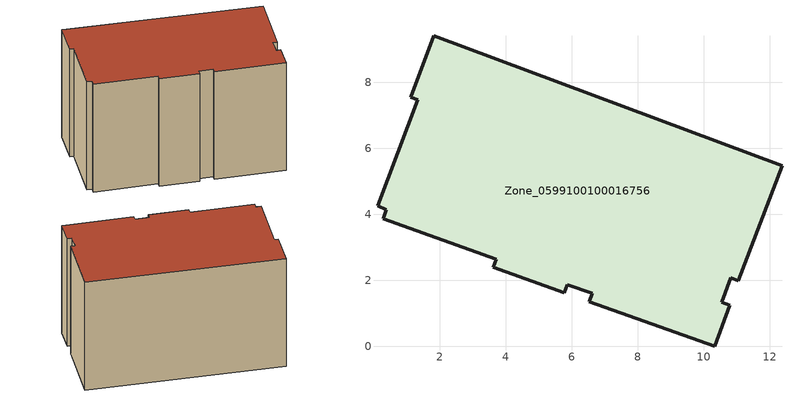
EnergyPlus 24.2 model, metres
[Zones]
Zone_0599100100016756
 floor ground (C_G): 12.37,5.47 11.04,1.99 10.81,2.08 10.54,1.34 10.78,1.25 10.33,0 6.53,1.36 6.61,1.6 5.86,1.87 5.77,1.63 3.62,2.4 3.71,2.63 0.28,3.86 0.38,4.14 0.11,4.25 1.32,7.47 1.11,7.55 1.81,9.41 z0
 wall outside (C_F): 1.11,7.55 1.32,7.47 0.11,4.25 0.38,4.14 0.28,3.86 3.71,2.63 3.62,2.4 5.77,1.63 5.86,1.87 6.61,1.6 6.53,1.36 10.33,0 10.78,1.25 10.54,1.34 10.81,2.08 11.04,1.99 12.37,5.47 1.81,9.41 1.11,7.55 z0:7.01
 roof outside (C_R): 0.28,3.86 3.71,2.63 3.62,2.4 5.77,1.63 5.86,1.87 6.61,1.6 6.53,1.36 10.33,0 10.78,1.25 10.54,1.34 10.81,2.08 11.04,1.99 12.37,5.47 1.81,9.41 1.11,7.55 1.32,7.47 0.11,4.25 0.38,4.14 z7.01
[BUILDING]
Pand.0599100100016756: North Axis=0; Terrain=City; Loads Convergence Tolerance Value=0.04; Temperature Convergence Tolerance Value=0.4; Solar Distribution=FullExterior; Maximum Number of Warmup Days=25; Minimum Number of Warmup Days=1
[Site:Location]
Rotterdam.The.Hague.AP_ZH_NLD Design_Conditions: Latitude=51.96; Longitude=4.45; Time Zone=1; Elevation=-4.5
[SITE:GROUNDTEMPERATURE:BUILDINGSURFACE]
18, 18, 18, 18, 18, 18, 18, 18, 18, 18, 18, 18
[MATERIAL] Thermal Absorptance=0.9; Solar Absorptance=0.7; Visible Absorptance=0.7
Name | Roughness | Thickness | Conductivity | Density | Specific Heat
G.D.2015-2018 | MediumSmooth | 0.15 | 0.0428571 | 540 | 1210
F.D.2015-2018 | Rough | 0.3 | 0.0666667 | 1920 | 840
R.D.2015-2018 | MediumRough | 0.2 | 0.0333333 | 1500 | 1000
[CONSTRUCTION]
C_G: G.D.2015-2018
C_F: F.D.2015-2018
C_R: R.D.2015-2018
[ZONE]
Zone_0599100100016756: Type=1; Multiplier=1; Ceiling Height=Autocalculate; Volume=Autocalculate; Floor Area=autocalculate; Part of Total Floor Area=Yes
[ZONEINFILTRATION:DESIGNFLOWRATE]
Infil_Zone_0599100100016756: Zone or ZoneList or Space or SpaceList=Zone_0599100100016756; Schedule=AlwaysOn; Design Flow Rate Calculation Method=Flow/Area; Flow Rate per Floor Area=0.0021; Constant Term Coefficient=1; Temperature Term Coefficient=0; Velocity Term Coefficient=0; Velocity Squared Term Coefficient=0
[HVACTEMPLATE:ZONE:IDEALLOADSAIRSYSTEM]
Zone_0599100100016756: Maximum Heating Supply Air Temperature=50; Minimum Cooling Supply Air Temperature=13; Maximum Heating Supply Air Humidity Ratio=0.0156; Minimum Cooling Supply Air Humidity Ratio=0.0077; Heating Limit=NoLimit; Cooling Limit=NoLimit; Dehumidification Control Type=ConstantSensibleHeatRatio; Cooling Sensible Heat Ratio=0.7; Dehumidification Setpoint=60; Humidification Control Type=None; Humidification Setpoint=30; Outdoor Air Method=None; Outdoor Air Flow Rate per Person=0.00944; Outdoor Air Flow Rate per Zone Floor Area=0; Outdoor Air Flow Rate per Zone=0; Demand Controlled Ventilation Type=None; Outdoor Air Economizer Type=NoEconomizer; Heat Recovery Type=None; Sensible Heat Recovery Effectiveness=0.7; Latent Heat Recovery Effectiveness=0.65
[ZONECONTROL:THERMOSTAT]
ThermostatControl_Zone_0599100100016756: Zone or ZoneList=Zone_0599100100016756; Control Type Schedule=DualSetpointControlType; Control 1=Thermostat_Zone_0599100100016756; Temperature Difference Between Cutout And Setpoint=0
[THERMOSTATSETPOINT:DUALSETPOINT]
Thermostat_Zone_0599100100016756: Heating Setpoint Temperature Schedule=HeatingSetpoint_Zone_0599100100016756; Cooling Setpoint Temperature Schedule=CoolingSetpoint_Zone_0599100100016756
[SCHEDULE:COMPACT]
HeatingSetpoint_Zone_0599100100016756: Through: 12/31, For: AllDays, Until: 24:00, 21
CoolingSetpoint_Zone_0599100100016756: Through: 12/31, For: AllDays, Until: 24:00, 24
DualSetpointControlType: Through: 12/31, For: AllDays, Until: 24:00, 4
AlwaysOn: Through: 12/31, For: AllDays, Until: 24:00, 1
